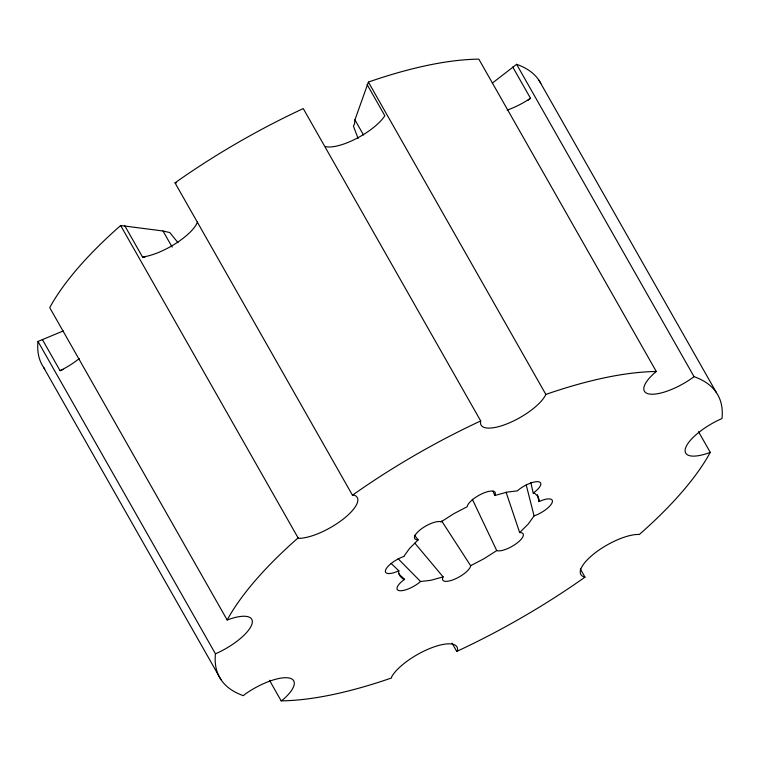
<?xml version="1.0" encoding="UTF-8"?>
<svg xmlns="http://www.w3.org/2000/svg" width="760" height="760" viewBox="0 0 760 760"><rect width="100%" height="100%" fill="white"/><g stroke="black" fill="none" stroke-linecap="round" stroke-linejoin="round"><path stroke-width="1.14" d="M391.144 563.445L398.848 570.817L398.648 572.774L400.035 576.052L402.601 578.645L404.586 579.339A15.941 5.396 -29.6 0 0 399.522 590.691A15.941 5.396 -29.6 0 0 420.565 581.533L430.92 580.279L443.099 576.878L414.922 543.239M534.061 515.917A15.941 5.396 -29.6 0 0 552.235 502.36A15.941 5.396 -29.6 0 0 538.982 501.628L539.182 499.643L537.795 496.365L535.23 493.772L533.244 493.078L530.803 482.685M358.102 138.434L353.438 126.236L354.502 123.87L354.92 119.852L368.401 82.061A286.368 97.004 -29.6 0 1 478.838 59.147L656.288 371.507A37.459 12.692 -29.6 0 0 649.714 394.079A37.459 12.692 -29.6 0 0 694.061 376.675A286.368 97.004 -29.6 0 1 722 418.532A37.459 12.692 -29.6 0 0 685.625 447.868A37.459 12.692 -29.6 0 0 710.267 452.371A286.368 97.004 -29.6 0 1 639.35 534.48A37.459 12.692 -29.6 0 0 594.481 553.394A37.459 12.692 -29.6 0 0 584.991 577.153A286.368 97.004 -29.6 0 1 456.741 651.415L452.058 643.169M403.75 556.538L409.507 548.482L418.152 539.837A15.941 5.405 -29.6 0 1 420.479 529.577A15.941 5.405 -29.6 0 1 441.113 521.806M456.741 651.415L457.558 650.104A38.18 12.929 -29.6 0 0 429.78 648.508A38.18 12.929 -29.6 0 0 391.58 676.961L391.599 677.939A286.368 97.004 -29.6 0 1 281.162 700.853L269.448 680.238M441.702 520.999L470.639 565.697L484.063 558.686L496.745 550.591A15.941 5.405 -29.6 0 0 517.351 542.839A15.941 5.405 -29.6 0 0 519.697 532.57L528.333 523.934L534.081 515.878L526.195 484.889M492.252 83.163L516.61 64.315A286.368 97.004 -29.6 0 1 540.788 83.324M527.706 100.472L530.499 98.278L512.753 67.041M441.085 521.825L453.777 513.722L467.191 506.72A15.941 5.396 -29.6 0 1 483.749 492.993A15.941 5.396 -29.6 0 1 494.665 495.558L506.911 492.138L517.246 490.884A15.941 5.396 -29.6 0 1 538.308 481.726A15.941 5.396 -29.6 0 1 533.235 493.069M281.162 700.853L282.995 699.656A38.18 12.929 -29.6 0 0 288.448 677.901A38.18 12.929 -29.6 0 0 245.29 694.003L243.39 695.685A286.368 97.004 -29.6 0 1 215.45 653.828L38 341.468L63.232 330.961M42.332 339.454L60.078 370.69L63.374 369.351M178.02 242.725L169.812 232.57L163.011 230.993L120.65 225.52A286.368 97.004 -29.6 0 0 49.733 307.629L227.173 619.998A37.459 12.692 -29.6 0 1 251.816 624.492A37.459 12.692 -29.6 0 1 215.45 653.828M120.65 225.52L298.101 537.89L299.031 538.336A38.18 12.929 -29.6 0 0 343.33 519.014A38.18 12.929 -29.6 0 0 354.084 495.111L352.459 495.206L175.009 182.846L176.643 182.742M124.773 225.758L142.519 256.994L144.827 257.308M398.544 573.648L404.586 579.339M398.126 558.742L420.584 581.533M414.418 535.221L418.152 539.837M539.02 80.351L716.471 392.711M516.61 64.315L694.061 376.675M698.554 431.747L710.267 452.371M368.401 82.061L545.851 394.421A286.368 97.004 -29.6 0 1 656.288 371.507M367.08 84.484L384.826 115.719A37.459 12.692 -29.6 0 1 356.725 138.386A37.459 12.692 -29.6 0 1 325.536 146.614M354.92 119.852L363.508 134.966M580.308 568.908L584.991 577.153M545.851 394.421A37.459 12.692 -29.6 0 1 507.784 423.529A37.459 12.692 -29.6 0 1 480.7 420.945L303.259 108.585A286.368 97.004 -29.6 0 0 175.009 182.846M163.011 230.993L172.168 247.114M43.529 367.289L220.98 679.649M472.292 499.197L496.745 550.591M493.031 491.103L494.731 495.539M506.075 492.195L519.678 532.579M537.453 494.656L538.992 501.59M227.173 619.998A286.368 97.004 -29.6 0 1 298.101 537.89M352.459 495.206A286.368 97.004 -29.6 0 1 480.7 420.945M398.848 570.788A15.941 5.396 -29.6 0 1 385.595 570.047A15.941 5.396 -29.6 0 1 403.769 556.5M470.706 565.658A15.941 5.396 -29.6 0 1 454.081 579.424A15.941 5.396 -29.6 0 1 443.166 576.859M44.764 369.008A286.368 97.004 -29.6 0 1 38 341.468M197.609 221.701A38.18 12.929 -29.6 0 1 142.519 256.994M79.287 358.54A37.459 12.692 -29.6 0 1 60.078 370.69M530.499 98.278A37.459 12.692 -29.6 0 1 507.167 110.105"/></g></svg>
